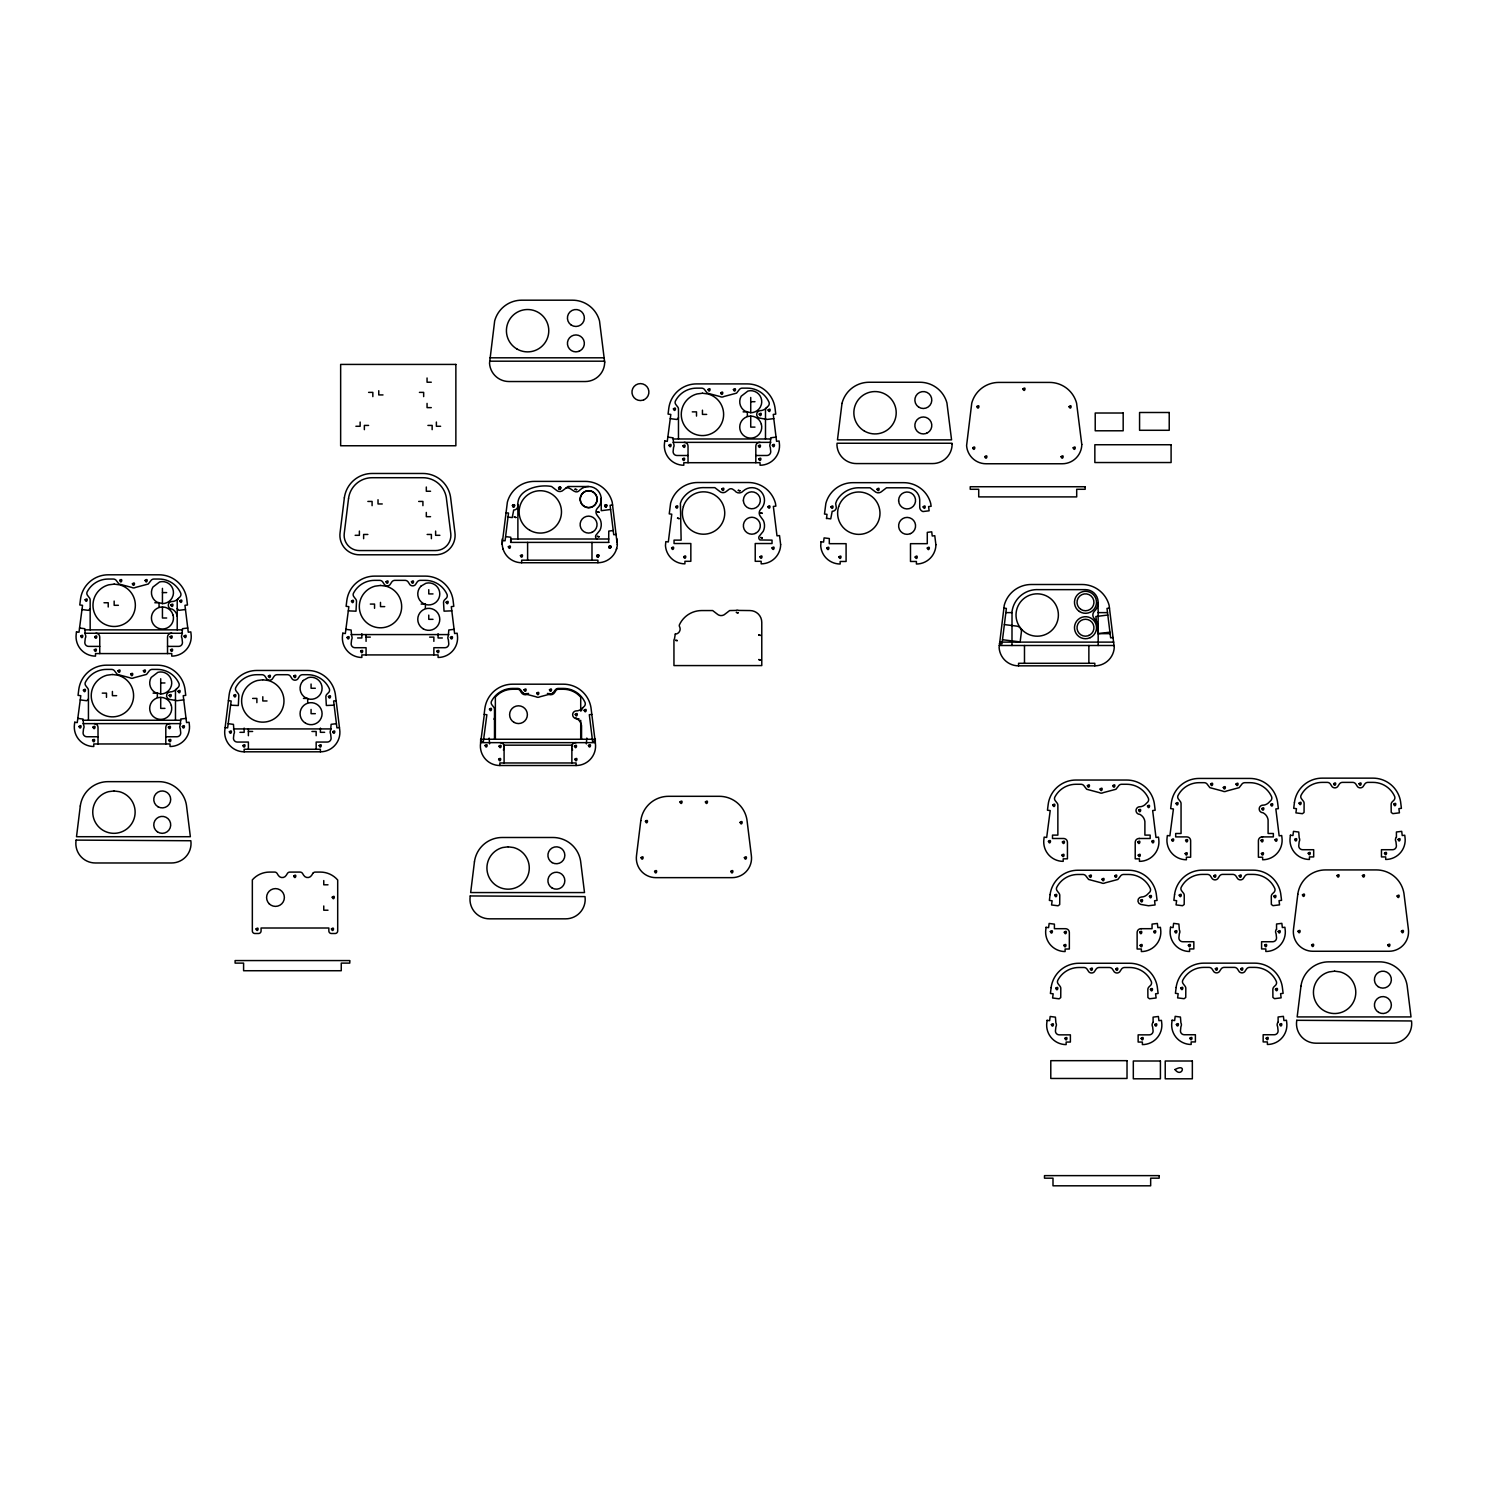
<?xml version="1.0" encoding="UTF-8"?>
<svg xmlns="http://www.w3.org/2000/svg" width="1486" height="1486" viewBox="0 0 1486 1486"><rect width="100%" height="100%" fill="white"/><g stroke="black" fill="none" stroke-linecap="round" stroke-linejoin="round"><path stroke-width="1.5" d="M617.229 544.415L612.213 502.119A27.955 27.955 0 0 0 585.205 481.39L534.366 481.39A27.955 27.955 0 0 0 507.376 502.119L502.101 544.415M1011.985 645.5L1012.022 611.545A25.411 25.411 0 0 1 1038.733 589.645L1085.486 589.645A12.668 12.668 0 0 1 1098.117 601.496L1098.191 645.5M480.814 741.273L480.572 743.279A19.485 19.485 0 0 0 499.853 765.513L576.104 765.513A19.485 19.485 0 0 0 595.384 743.279L591.242 709.676A27.955 27.955 0 0 0 563.398 684.192L512.559 684.192A27.955 27.955 0 0 0 484.845 708.525L484.12 714.357L486.869 714.729L483.34 741.607L480.814 741.273L484.343 714.394M826.495 518.558L827.015 514.342L824.489 514.045L825.863 503.401A27.955 27.955 0 0 1 852.871 482.671L903.711 482.671A27.955 27.955 0 0 1 930.7 503.401L931.128 506.28L928.601 506.596L929.121 510.794L922.973 511.555A4.662 4.662 0 0 1 919.723 507.116L919.723 499.667A12.668 12.668 0 0 0 907.092 487.798L886.492 487.798L881.885 491.346A5.09 5.09 0 0 1 874.697 491.346L870.072 487.798L860.338 487.798A25.411 25.411 0 0 0 836.767 500.522L835.652 503.438L836.339 507.729A4.198 4.198 0 0 1 832.197 511.314L830.73 518.874L826.532 518.354M90.163 608.684L88.491 610.356L81.971 609.539M88.436 699.052L86.764 700.742L80.244 699.906M494.504 718.072L494.021 719.261M678.47 417.789L676.78 419.479L670.26 418.643M616.411 549.374L616.69 548.408M494.504 739.248L494.504 709.472A3.808 3.808 0 0 0 493.389 706.779L491.829 704.698A3.362 3.362 0 0 1 491.439 701.373A23.72 23.72 0 0 1 512.559 688.427L517.648 688.427A3.808 3.808 0 0 1 520.954 690.321L523.369 693.423L536.075 696.804A3.808 3.808 0 0 0 539.882 696.804L552.588 693.423L555.002 690.321A3.808 3.808 0 0 1 558.309 688.427L563.398 688.427A23.72 23.72 0 0 1 585.038 702.432A3.734 3.734 0 0 1 584.462 706.129L582.661 707.875A9.343 9.343 0 0 1 577.627 710.791L576.475 710.865A3.808 3.808 0 0 0 572.649 714.692A3.808 3.808 0 0 0 576.475 718.5A9.548 9.548 0 0 1 581.546 725.67L581.546 739.248M586.357 743.892L586.803 738.059M177.206 616.281A9.548 9.548 0 0 0 172.135 609.111A3.808 3.808 0 0 1 168.308 605.304A3.808 3.808 0 0 1 172.135 601.496L173.286 601.421A9.343 9.343 0 0 0 178.32 598.486L180.122 596.74A3.734 3.734 0 0 0 180.698 593.063A23.72 23.72 0 0 0 159.058 579.038L153.968 579.038A3.808 3.808 0 0 0 150.662 580.952L148.247 584.035L135.542 587.416A3.808 3.808 0 0 1 131.734 587.416L119.029 584.035L116.614 580.952A3.808 3.808 0 0 0 113.307 579.038L108.218 579.038A23.72 23.72 0 0 0 87.098 591.985A3.362 3.362 0 0 0 87.488 595.31L89.049 597.391A3.808 3.808 0 0 1 90.163 600.084L90.163 629.86M183.744 699.887L177.168 700.686L169.404 699.367A3.808 3.808 0 0 1 170.388 691.863L171.559 691.789A9.343 9.343 0 0 0 176.593 688.854L178.394 687.126A3.734 3.734 0 0 0 178.97 683.43A23.72 23.72 0 0 0 157.33 669.406L152.241 669.406A3.808 3.808 0 0 0 148.934 671.319L146.52 674.403L133.814 677.802A3.808 3.808 0 0 1 130.006 677.802L117.301 674.403L114.868 671.319A3.808 3.808 0 0 0 111.58 669.406L106.49 669.406A23.72 23.72 0 0 0 85.352 682.353A3.362 3.362 0 0 0 85.761 685.696L87.321 687.758A3.808 3.808 0 0 1 88.436 690.47L88.436 720.246M773.779 418.625L767.185 419.423L759.439 418.086A3.808 3.808 0 0 1 760.423 410.6L761.575 410.526A9.343 9.343 0 0 0 766.609 407.591L768.411 405.864A3.734 3.734 0 0 0 768.986 402.167A23.72 23.72 0 0 0 747.347 388.143L742.257 388.143A3.808 3.808 0 0 0 738.951 390.056L736.536 393.14L723.831 396.539A3.808 3.808 0 0 1 720.023 396.539L707.317 393.14L704.903 390.056A3.808 3.808 0 0 0 701.596 388.143L696.507 388.143A23.72 23.72 0 0 0 675.387 401.09A3.362 3.362 0 0 0 675.777 404.433L677.337 406.495A3.808 3.808 0 0 1 678.47 409.189L678.47 438.983M565.999 488.058C571.051 486.071 575.008 495.952 579.93 489.953A12.668 12.668 0 0 1 597.818 490.51A12.668 12.668 0 0 1 597.261 508.416A5.275 5.275 0 0 0 597 515.048L600.177 519.431A12.687 12.687 0 0 1 599.954 530.223L596.48 534.514A2.731 2.731 0 0 0 596.722 538.842L597.038 539.009M339.44 727.546L336.932 727.88L333.607 700.983L336.133 700.668M592.617 741.607L595.143 741.273L592.617 741.607L589.31 714.692L591.818 714.376M776.045 437.125L770.751 437.776L770.305 443.627A3.808 3.808 0 0 0 770.305 447.435L770.751 451.688A3.808 3.808 0 0 1 766.943 455.496L755.817 455.496M612.622 504.999L610.096 505.314L613.737 534.737L616.263 534.421M610.616 509.512L601.236 510.682L601.236 498.386M613.216 530.539L608.777 531.078L608.666 542.39M187.756 628.021L182.462 628.671L182.016 634.522A3.808 3.808 0 0 0 182.016 638.33L182.462 642.584A3.808 3.808 0 0 1 178.654 646.391L167.528 646.391M454.103 629.34L448.791 629.99L448.345 635.841A3.808 3.808 0 0 0 448.345 639.649L448.791 643.902A3.808 3.808 0 0 1 444.983 647.71L433.856 647.71L433.856 654.917M186.029 718.388L180.735 719.038L180.289 724.889A3.808 3.808 0 0 0 180.289 728.697L180.735 732.951A3.808 3.808 0 0 1 176.927 736.759L165.8 736.759M1109.503 608.108L1106.996 608.424L1110.636 637.847L1113.163 637.531M1107.813 615.037L1095.869 616.523L1097.987 633.668L1109.931 632.182M336.412 723.682L331.118 724.332L330.654 730.183A3.808 3.808 0 0 0 330.654 733.991L331.118 738.245A3.808 3.808 0 0 1 327.291 742.053L316.165 742.053L316.165 749.26M185.471 609.52L178.896 610.319L177.206 608.628M451.818 610.839L444.035 611.155L443.534 602.499A3.808 3.808 0 0 1 444.667 599.805L446.45 598.078A3.734 3.734 0 0 0 447.026 594.381A23.72 23.72 0 0 0 425.386 580.357L420.297 580.357A3.808 3.808 0 0 0 416.99 582.271L415.374 584.76A3.808 3.808 0 0 1 409.987 584.76L408.353 582.271A3.808 3.808 0 0 0 405.046 580.357L394.886 580.357A3.808 3.808 0 0 0 391.58 582.271L389.964 584.76A3.808 3.808 0 0 1 384.558 584.76L382.942 582.271A3.808 3.808 0 0 0 379.636 580.357L374.546 580.357A23.72 23.72 0 0 0 353.427 593.304A3.362 3.362 0 0 0 353.817 596.648L355.377 598.709A3.808 3.808 0 0 1 356.51 601.403L356.008 611.192L348.3 610.857M334.127 705.181L326.344 705.497L325.861 696.841A3.808 3.808 0 0 1 326.976 694.148L328.759 692.42A3.734 3.734 0 0 0 329.335 688.724A23.72 23.72 0 0 0 307.695 674.7L302.605 674.7A3.808 3.808 0 0 0 299.318 676.613L297.683 679.102A3.808 3.808 0 0 1 292.296 679.102L290.662 676.613A3.808 3.808 0 0 0 287.355 674.7L277.195 674.7A3.808 3.808 0 0 0 273.888 676.613L272.272 679.102A3.808 3.808 0 0 1 266.886 679.102L265.251 676.613A3.808 3.808 0 0 0 261.945 674.7L256.874 674.7A23.72 23.72 0 0 0 235.735 687.646A3.362 3.362 0 0 0 236.125 690.99L237.704 693.052A3.808 3.808 0 0 1 238.819 695.745L238.317 705.534L230.627 705.2M490.046 357.81L604.133 357.81M489.618 361.191L604.561 361.191M431.293 382.218L427.058 382.218L427.058 377.983M368.602 392.378L372.837 392.378L372.837 396.613M419.423 392.378L423.659 392.378L423.659 396.613M382.998 394.923L378.763 394.923L378.763 390.688M750.727 401.703L754.962 401.703M431.293 407.628L427.058 407.628L427.058 403.393M692.272 411.863L696.507 411.863L696.507 416.099M743.111 411.863L747.347 411.863L747.347 416.099M706.686 414.408L702.451 414.408L702.451 410.173M368.602 425.423L364.367 425.423L364.367 429.658M427.912 425.423L432.147 425.423L432.147 429.658M355.897 426.278L360.132 426.278L360.132 422.043M440.618 426.278L436.382 426.278L436.382 422.043M754.962 427.114L750.727 427.114L750.727 416.099M673.102 438.983L770.751 438.983M673.102 442.364L770.751 442.364M688.037 455.496L676.91 455.496A3.808 3.808 0 0 1 673.102 451.688L673.548 447.435A3.808 3.808 0 0 0 673.548 443.627L673.102 437.813L667.827 437.125M588.586 486.516L567.986 486.516L563.38 490.064A5.09 5.09 0 0 1 556.191 490.064L551.566 486.516C538.935 483.953 516.775 489.396 517.871 505.24L517.89 539.009M430.55 491.253L426.315 491.253L426.315 487.018M367.859 501.432L372.094 501.432L372.094 505.667M418.68 501.432L422.916 501.432L422.916 505.667M382.255 503.958L378.02 503.958L378.02 499.723M430.55 516.682L426.315 516.682L426.315 512.447M367.859 534.458L363.624 534.458L363.624 538.694M427.151 534.458L431.386 534.458L431.386 538.694M355.154 535.313L359.389 535.313L359.389 531.078M439.875 535.313L435.621 535.313L435.621 531.078M608.777 539.009L510.682 539.009L510.682 542.39L608.777 542.39M521.549 562.73L597.911 562.73A19.485 19.485 0 0 0 617.359 544.415M162.438 592.598L166.673 592.598M433.002 593.917L428.767 593.917L428.767 589.682M103.983 602.759L108.218 602.759L108.218 606.994M154.823 602.759L159.058 602.759L159.058 606.994M370.311 604.078L374.546 604.078L374.546 608.313M421.151 604.078L425.386 604.078L425.386 608.313M118.397 605.304L114.162 605.304L114.162 601.068M384.725 606.622L380.49 606.622L380.49 602.387M1005.855 612.622L1011.985 612.622M1098.191 612.622L1107.516 612.622M166.673 618.009L162.438 618.009L162.438 606.994M433.002 619.328L428.767 619.328L428.767 615.093M84.813 629.86L182.462 629.86M84.813 633.259L182.462 633.259M1098.191 633.649L1110.116 633.649M351.142 634.578L448.791 634.578M366.076 637.122L370.311 637.122M429.621 637.122L433.856 637.122L433.856 641.358M357.606 637.977L361.841 637.977L361.841 633.742M442.326 637.977L438.091 637.977L438.091 633.742M999.632 642.119L1113.72 642.119M999.224 645.5L1114.147 645.5M99.748 646.391L88.621 646.391A3.808 3.808 0 0 1 84.813 642.584L85.259 638.33A3.808 3.808 0 0 0 85.259 634.522L84.813 628.708L79.538 628.021M1018.56 665.839L1094.81 665.839A19.485 19.485 0 0 0 1114.259 647.524L1109.095 605.229A27.955 27.955 0 0 0 1082.087 584.5L1031.265 584.5A27.955 27.955 0 0 0 1004.257 605.229L999.112 647.524A19.485 19.485 0 0 0 1018.56 665.839L1018.56 663.295L1094.81 663.295L1094.81 665.839M160.711 682.966L164.946 682.966M315.329 688.259L311.076 688.259L311.076 684.024M102.255 693.126L106.49 693.126L106.49 697.361M153.095 693.126L157.33 693.126L157.33 697.361M116.651 695.671L112.416 695.671L112.416 691.436M252.639 698.42L256.874 698.42L256.874 702.655M303.46 698.42L307.695 698.42L307.695 702.655M267.034 700.965L262.799 700.965L262.799 696.73M164.946 708.376L160.711 708.376L160.711 697.361M315.329 713.67L311.076 713.67L311.076 709.435M83.067 720.246L180.735 720.246M83.067 723.626L180.735 723.626M233.451 728.92L331.118 728.92M248.385 731.465L252.639 731.465M311.93 731.465L316.165 731.465L316.165 735.7M239.915 732.319L244.15 732.319L244.15 728.084M324.635 732.319L320.4 732.319L320.4 728.084M98.02 736.759L86.894 736.759A3.808 3.808 0 0 1 83.067 732.951L83.532 728.697A3.808 3.808 0 0 0 83.532 724.889L83.067 719.094L77.811 718.388M244.15 751.805L320.4 751.805A19.485 19.485 0 0 0 339.7 729.57L335.539 695.95A27.955 27.955 0 0 0 307.695 670.465L256.874 670.465A27.955 27.955 0 0 0 229.141 694.816L224.869 729.57A19.485 19.485 0 0 0 244.15 751.805L244.15 749.26L320.4 749.26L320.4 751.805M1262.227 836.897L1273.353 836.897L1273.353 833.497L1268.097 833.497L1268.097 819.919A9.548 9.548 0 0 0 1263.007 812.749A3.808 3.808 0 0 1 1259.199 808.941A3.808 3.808 0 0 1 1263.007 805.133L1264.177 805.059A9.343 9.343 0 0 0 1269.211 802.124L1271.013 800.378A3.734 3.734 0 0 0 1271.589 796.7A23.72 23.72 0 0 0 1249.93 782.676L1244.859 782.676A3.808 3.808 0 0 0 1241.553 784.589L1239.138 787.673L1226.433 791.054A3.808 3.808 0 0 1 1222.607 791.054L1209.901 787.673L1207.486 784.589A3.808 3.808 0 0 0 1204.18 782.676L1199.109 782.676A23.72 23.72 0 0 0 1177.971 795.623A3.362 3.362 0 0 0 1178.361 798.948L1179.94 801.028A3.808 3.808 0 0 1 1181.054 803.722L1181.054 833.497L1175.686 833.497L1175.686 836.897L1186.812 836.897A3.808 3.808 0 0 1 1190.639 840.705L1190.639 857.218L1186.404 857.218L1186.404 859.762A19.485 19.485 0 0 1 1167.104 837.528L1167.346 835.522L1169.872 835.856L1173.42 808.978L1170.671 808.607L1171.377 802.774A27.955 27.955 0 0 1 1199.109 778.441L1249.93 778.441A27.955 27.955 0 0 1 1277.774 803.926L1278.369 808.644L1275.842 808.941L1279.167 835.856L1281.675 835.522L1281.935 837.528A19.485 19.485 0 0 1 1262.636 859.762L1262.636 857.218L1258.401 857.218L1258.401 840.705A3.808 3.808 0 0 1 1262.227 836.897L1262.636 836.897M1139.019 838.494L1150.164 838.494L1150.164 835.113L1144.889 835.113L1144.889 821.517A9.548 9.548 0 0 0 1139.818 814.347A3.808 3.808 0 0 1 1136.01 810.539A3.808 3.808 0 0 1 1139.818 806.731L1140.969 806.657A9.343 9.343 0 0 0 1146.022 803.722L1147.805 801.994A3.734 3.734 0 0 0 1148.381 798.298A23.72 23.72 0 0 0 1126.741 784.274L1121.651 784.274A3.808 3.808 0 0 0 1118.364 786.187L1115.93 789.27L1103.225 792.651A3.808 3.808 0 0 1 1099.417 792.651L1086.712 789.27L1084.297 786.187A3.808 3.808 0 0 0 1080.991 784.274L1075.901 784.274A23.72 23.72 0 0 0 1054.781 797.22A3.362 3.362 0 0 0 1055.171 800.545L1056.75 802.626A3.808 3.808 0 0 1 1057.865 805.319L1057.865 835.113L1052.497 835.113L1052.497 838.494L1063.623 838.494A3.808 3.808 0 0 1 1067.431 842.302L1067.431 858.834L1063.196 858.834L1063.196 861.36A19.485 19.485 0 0 1 1043.915 839.126L1044.156 837.12L1046.683 837.454L1050.212 810.576L1047.463 810.223L1048.187 804.39A27.955 27.955 0 0 1 1075.901 780.039L1126.741 780.039A27.955 27.955 0 0 1 1154.585 805.523L1155.161 810.241L1152.653 810.557L1155.978 837.454L1158.486 837.12L1158.746 839.126A19.485 19.485 0 0 1 1139.446 861.36L1139.446 858.834L1135.211 858.834L1135.211 842.302A3.808 3.808 0 0 1 1139.019 838.494L1139.446 838.494M327.997 884.802L323.762 884.802L323.762 880.548M327.997 910.212L323.762 910.212L323.762 905.977M1140.932 928.694L1152.059 928.694L1152.059 924.106L1157.353 923.456L1157.873 927.654L1160.399 927.32L1160.64 929.326A19.485 19.485 0 0 1 1141.359 951.56L1141.359 949.015L1137.124 949.015L1137.124 932.502A3.808 3.808 0 0 1 1140.932 928.694L1141.359 928.75M349.767 960.569L235.104 960.569L235.104 963.114L243.593 963.114L243.593 970.73L341.26 970.73L341.26 963.114L349.767 963.114L349.842 961.201M1159.154 1175.63L1044.491 1175.63L1044.491 1178.175L1052.998 1178.175L1052.998 1185.809L1150.666 1185.809L1150.666 1178.175L1159.154 1178.175L1159.247 1176.28M506.002 512.763L508.509 513.06L505.073 540.811L502.565 540.495M508.026 517.072L512.224 517.592L513.71 510.032A4.198 4.198 0 0 0 517.834 506.447L517.63 504.348M505.611 536.613L510.794 537.245L510.794 542.39M1003.849 608.108L1006.375 608.424L1001.973 643.921L999.446 643.624M1004.369 624.584L1016.981 626.145A5.09 5.09 0 0 1 1021.402 631.829L1020.158 641.915L1002.493 639.723M750.727 412.718L745.229 411.232A11.015 11.015 0 0 1 741.198 396.205L747.885 391.059A11.015 11.015 0 0 1 761.371 404.545L760.275 407.201A11.015 11.015 0 0 1 750.727 412.718L750.727 397.468M760.052 442.419L759.625 442.364A3.808 3.808 0 0 0 755.817 446.171L755.817 462.703M162.438 603.613L156.94 602.127A11.015 11.015 0 0 1 152.909 587.081L159.596 581.955A11.015 11.015 0 0 1 173.082 595.44L171.986 598.096A11.015 11.015 0 0 1 162.438 603.613L162.438 588.363M345.885 629.34L351.142 630.027L351.588 635.841A3.808 3.808 0 0 1 351.588 639.649L351.142 643.902A3.808 3.808 0 0 0 354.95 647.71L366.076 647.71L366.076 654.917M576.475 718.5L575.491 718.37L579.131 719.001M228.417 700.649L231.166 701.002L227.637 727.88L225.11 727.546M160.711 693.981L155.213 692.513A11.015 11.015 0 0 1 151.182 677.467L157.869 672.322A11.015 11.015 0 0 1 171.354 685.826L170.24 688.482A11.015 11.015 0 0 1 160.711 693.981L160.711 678.73M228.194 723.682L233.451 724.369L233.915 730.183A3.808 3.808 0 0 1 233.915 733.991L233.451 738.245A3.808 3.808 0 0 0 237.258 742.053L248.385 742.053L248.385 749.26M170.036 723.682L169.608 723.626A3.808 3.808 0 0 0 165.8 727.453L165.8 743.966M489.6 743.892L489.154 738.096M502.881 548.408L503.178 549.374M502.194 543.393L502.212 544.415A19.485 19.485 0 0 0 521.66 562.73L521.66 560.185L597.911 560.185L597.911 562.73M1088.867 645.5L1088.867 663.295M1024.486 645.5L1024.486 663.295M765.494 438.983L765.494 410.285A3.808 3.808 0 0 1 766.609 407.591M688.037 462.703L688.037 446.171A3.808 3.808 0 0 0 684.229 442.364M617.136 539.009L617.136 542.39M591.985 542.39L591.985 560.185M580.71 711.088L580.71 697.194A22.866 22.866 0 0 0 563.398 689.263L558.643 689.281A2.972 2.972 0 0 0 555.931 690.47L554.724 692.439A4.662 4.662 0 0 1 547.387 693.405M580.71 720.357L580.71 738.876M576.104 742.647L575.676 742.647A3.808 3.808 0 0 0 571.869 746.455M576.104 765.513L576.104 762.968L499.853 762.968L499.853 765.513M571.869 762.968L571.869 745.173L504.088 745.173L504.088 762.968M527.604 542.39L527.604 560.185M502.194 539.009L502.194 542.39M495.358 739.044L495.358 697.064A22.866 22.866 0 0 1 512.559 689.263L517.648 689.263A2.972 2.972 0 0 1 520.211 690.749L521.233 692.439A4.662 4.662 0 0 0 528.57 693.405M366.076 634.578L366.076 641.358M248.385 728.92L248.385 735.7M177.206 629.86L177.206 601.18A3.808 3.808 0 0 1 178.32 598.486M175.478 720.246L175.478 691.566A3.808 3.808 0 0 1 176.593 688.854M171.763 633.259L171.336 633.259A3.808 3.808 0 0 0 167.528 637.067L167.528 653.58M99.748 653.58L99.748 637.067A3.808 3.808 0 0 0 95.94 633.259M98.02 743.966L98.02 727.453A3.808 3.808 0 0 0 94.212 723.626M1098.191 627.705A12.705 12.705 0 0 0 1096.612 621.594L1093.9 618.176A5.275 5.275 0 0 1 1094.142 611.526A12.668 12.668 0 0 0 1098.117 603.093M572.612 749.947A2.545 2.545 0 0 1 571.869 748.145M504.088 748.145A2.545 2.545 0 0 1 503.345 749.947M553.386 692.81A3.808 3.808 0 0 1 548.78 693.423M527.177 693.423A3.808 3.808 0 0 1 522.57 692.81M581.546 710.568A3.808 3.808 0 0 1 582.661 707.875M500.28 742.647A3.808 3.808 0 0 1 504.088 746.455M604.635 505.649C606.288 510.162 608.48 502.305 604.728 505.333C606.102 510.515 608.424 501.896 604.635 505.649M767.89 506.782C770.027 511.407 771.215 502.918 767.89 506.782M1069.028 406.681C1071.165 411.306 1072.353 402.817 1069.028 406.681M604.672 362.194L604.653 363.216A19.485 19.485 0 0 1 585.205 381.531L508.974 381.531A19.485 19.485 0 0 1 489.526 363.216L494.671 320.92A27.955 27.955 0 0 1 521.679 300.191L572.5 300.191A27.955 27.955 0 0 1 599.508 320.92L604.672 362.194M780.633 544.508L780.614 545.529A19.485 19.485 0 0 1 779.946 549.523L779.648 550.507A19.485 19.485 0 0 1 761.166 563.844L761.166 561.299L755.222 561.299L755.222 543.523L772.033 543.523L772.033 540.124L759.959 539.957A2.731 2.731 0 0 1 759.717 535.629L763.21 531.356A12.687 12.687 0 0 0 763.414 520.546L760.256 516.181A5.275 5.275 0 0 1 760.516 509.531A12.668 12.668 0 0 0 761.073 491.643A12.668 12.668 0 0 0 743.167 491.086A5.294 5.294 0 0 1 734.771 490.659L732.635 489.191A3.381 3.381 0 0 0 729.236 489.191L726.635 491.197A5.09 5.09 0 0 1 719.447 491.197L714.822 487.649L705.088 487.649A25.411 25.411 0 0 0 681.517 500.355L680.402 503.29L681.127 540.124L674.05 540.124L674.05 543.523L690.841 543.523L690.841 561.299L684.916 561.299L684.916 563.844A19.485 19.485 0 0 1 666.415 550.507L666.137 549.523A19.485 19.485 0 0 1 665.468 545.529L665.802 541.628L668.328 541.944L671.765 514.193L669.239 513.877L670.613 503.234A27.955 27.955 0 0 1 697.621 482.523L748.461 482.523A27.955 27.955 0 0 1 775.451 503.234L775.878 506.113L773.352 506.429L776.992 535.852L779.518 535.554L780.633 544.508M935.883 544.675L935.864 545.696A19.485 19.485 0 0 1 935.196 549.69L934.898 550.656A19.485 19.485 0 0 1 916.416 564.011L916.416 561.467L910.491 561.467L910.491 543.672L927.283 543.672L927.283 532.36L931.722 531.821L932.242 536.019L934.768 535.703L935.883 544.675M952.117 444.24L952.099 445.261A19.485 19.485 0 0 1 932.651 463.576L856.4 463.576A19.485 19.485 0 0 1 836.952 445.261L837.064 443.237L951.987 443.237L952.117 444.24M1081.771 444.425L1081.752 445.447A19.485 19.485 0 0 1 1081.084 449.441L1080.786 450.407A19.485 19.485 0 0 1 1062.304 463.762L986.054 463.762A19.485 19.485 0 0 1 967.553 450.407L967.256 449.441A19.485 19.485 0 0 1 966.606 445.447L971.751 403.152A27.955 27.955 0 0 1 998.759 382.422L1049.58 382.422A27.955 27.955 0 0 1 1076.588 403.152L1081.771 444.425M596.648 555.764C598.152 560.203 600.697 552.736 596.815 555.318C597.651 560.724 600.753 552.049 596.648 555.764M675.628 640.355L677.3 640.577L675.628 640.355M915.153 557.046C917.289 561.689 918.497 553.182 915.153 557.046M923.14 506.912C925.184 511.574 926.54 503.104 923.14 506.912M512.429 505.574C513.747 510.144 516.571 502.639 512.577 505.184C513.339 510.534 516.608 502.082 512.429 505.574M558.55 487.91C559.442 492.312 563.008 485.606 558.885 487.278C558.625 492.795 563.213 484.696 558.55 487.91M830.934 506.856C832.792 511.611 834.5 503.215 830.934 506.856M877.037 489.191C878.895 493.946 880.604 485.55 877.037 489.191M76.473 631.884L76.232 633.89A19.485 19.485 0 0 0 95.513 656.125L95.513 653.58L171.763 653.58L171.763 656.125A19.485 19.485 0 0 0 191.044 633.89L190.802 631.884L188.276 632.219L184.951 605.304L187.477 605.006L186.902 600.288A27.955 27.955 0 0 0 159.058 574.803L108.218 574.803A27.955 27.955 0 0 0 80.504 599.137L79.78 604.969L82.529 605.341L78.999 632.219L76.473 631.884M74.746 722.252L74.486 724.276A19.485 19.485 0 0 0 93.785 746.511L93.785 743.966L170.036 743.966L170.036 746.511A19.485 19.485 0 0 0 189.316 724.276L189.075 722.252L186.549 722.586L183.224 695.689L185.75 695.374L185.174 690.656A27.955 27.955 0 0 0 157.33 665.171L106.49 665.171A27.955 27.955 0 0 0 78.777 689.523L78.052 695.355L80.801 695.708L77.253 722.586L74.746 722.252M76.102 840.11L76.027 840.742A19.485 19.485 0 0 0 95.308 862.976L171.559 862.976A19.485 19.485 0 0 0 190.84 840.742L76.102 840.11M80.3 805.988L76.51 836.711L190.357 836.711L186.697 807.139A27.955 27.955 0 0 0 158.853 781.655L108.014 781.655A27.955 27.955 0 0 0 80.3 805.988M344.362 497.81L340.09 532.564A19.485 19.485 0 0 0 359.389 554.798L435.621 554.798A19.485 19.485 0 0 0 454.92 532.564L450.778 498.962A27.955 27.955 0 0 0 422.916 473.477L372.094 473.477A27.955 27.955 0 0 0 344.362 497.81M348.541 498.553L344.269 533.233A15.25 15.25 0 0 0 359.389 550.563L435.621 550.563A15.25 15.25 0 0 0 450.741 533.233L446.58 499.723A23.72 23.72 0 0 0 422.916 477.712L372.094 477.712A23.72 23.72 0 0 0 348.541 498.553M342.802 633.203L342.56 635.228A19.485 19.485 0 0 0 361.841 657.462L361.841 654.917L438.091 654.917L438.091 657.462A19.485 19.485 0 0 0 457.391 635.228L457.131 633.203L454.605 633.538L451.298 606.641L453.806 606.325L453.23 601.607A27.955 27.955 0 0 0 425.386 576.122L374.546 576.122A27.955 27.955 0 0 0 346.832 600.474L346.108 606.307L348.857 606.659L345.328 633.538L342.802 633.203M470.245 895.947L470.17 896.597A19.485 19.485 0 0 0 489.451 918.831L565.702 918.831A19.485 19.485 0 0 0 585.001 896.597L470.245 895.947M474.443 861.843L470.672 892.566L584.5 892.566L580.84 862.976A27.955 27.955 0 0 0 552.996 837.491L502.157 837.491A27.955 27.955 0 0 0 474.443 861.843M664.762 440.989L664.521 443.014A19.485 19.485 0 0 0 683.801 465.248L683.801 462.703L760.052 462.703L760.052 465.248A19.485 19.485 0 0 0 779.333 443.014L779.091 440.989L776.565 441.323L773.259 414.427L775.766 414.111L775.19 409.393A27.955 27.955 0 0 0 747.347 383.908L696.507 383.908A27.955 27.955 0 0 0 668.793 408.26L668.068 414.092L670.818 414.445L667.288 441.323L664.762 440.989M640.8 820.662L636.528 855.416A19.485 19.485 0 0 0 655.809 877.65L732.059 877.65A19.485 19.485 0 0 0 751.34 855.416L747.198 821.814A27.955 27.955 0 0 0 719.354 796.31L668.514 796.31A27.955 27.955 0 0 0 640.8 820.662M1046.07 927.32L1045.828 929.326A19.485 19.485 0 0 0 1065.109 951.56L1065.109 949.015L1069.344 949.015L1069.344 932.502A3.808 3.808 0 0 0 1065.536 928.694L1054.41 928.694L1054.41 924.143L1049.135 923.456L1048.596 927.654L1046.07 927.32M1050.1 894.572L1049.376 900.405L1052.125 900.776L1051.568 904.974L1058.088 905.791L1059.704 904.547L1059.778 895.519A3.808 3.808 0 0 0 1058.645 892.826L1057.085 890.746A3.362 3.362 0 0 1 1056.695 887.421A23.72 23.72 0 0 1 1077.814 874.474L1082.904 874.474A3.808 3.808 0 0 1 1086.21 876.387L1088.625 879.471L1101.33 882.851A3.808 3.808 0 0 0 1105.138 882.851L1117.843 879.471L1120.258 876.387A3.808 3.808 0 0 1 1123.565 874.474L1128.654 874.474A23.72 23.72 0 0 1 1150.294 888.498A3.734 3.734 0 0 1 1149.718 892.176L1147.916 893.922A9.343 9.343 0 0 1 1142.883 896.857L1141.731 896.931A3.808 3.808 0 0 0 1140.746 904.417L1148.492 905.754L1155.068 904.955L1154.566 900.739L1157.074 900.442L1156.498 895.724A27.955 27.955 0 0 0 1128.654 870.239L1077.814 870.239A27.955 27.955 0 0 0 1050.1 894.572M1047.091 1020.343L1046.85 1022.368A19.485 19.485 0 0 0 1066.149 1044.602L1066.149 1042.057L1070.384 1042.057L1070.384 1034.85L1059.239 1034.85A3.808 3.808 0 0 1 1055.432 1031.043L1055.896 1026.789A3.808 3.808 0 0 0 1055.896 1022.981L1055.432 1017.167L1050.175 1016.48L1049.618 1020.678L1047.091 1020.343M1051.122 987.614L1050.416 993.447L1053.165 993.8L1052.608 997.998L1059.109 998.833L1060.744 997.589L1060.8 988.543A3.808 3.808 0 0 0 1059.685 985.85L1058.106 983.788A3.362 3.362 0 0 1 1057.716 980.444A23.72 23.72 0 0 1 1078.855 967.497L1083.926 967.497A3.808 3.808 0 0 1 1087.232 969.411L1088.867 971.9A3.808 3.808 0 0 0 1094.253 971.9L1095.888 969.411A3.808 3.808 0 0 1 1099.176 967.497L1109.355 967.497A3.808 3.808 0 0 1 1112.642 969.411L1114.277 971.9A3.808 3.808 0 0 0 1119.664 971.9L1121.298 969.411A3.808 3.808 0 0 1 1124.586 967.497L1129.676 967.497A23.72 23.72 0 0 1 1151.316 981.522A3.734 3.734 0 0 1 1150.74 985.218L1148.957 986.945A3.808 3.808 0 0 0 1147.842 989.639L1147.898 997.533L1149.514 998.778L1156.108 997.979L1155.588 993.781L1158.114 993.465L1157.52 988.747A27.955 27.955 0 0 0 1129.676 963.262L1078.855 963.262A27.955 27.955 0 0 0 1051.122 987.614M1170.541 927.245L1170.299 929.252A19.485 19.485 0 0 0 1189.599 951.486L1189.599 948.941L1193.834 948.941L1193.834 941.734L1182.689 941.734A3.808 3.808 0 0 1 1178.881 937.926L1179.345 933.672A3.808 3.808 0 0 0 1179.345 929.865L1178.881 924.069L1173.624 923.363L1173.067 927.561L1170.541 927.245M1174.572 894.498L1173.866 900.33L1176.615 900.683L1176.058 904.9L1182.559 905.717L1184.193 904.472L1184.249 895.445A3.808 3.808 0 0 0 1183.135 892.752L1181.556 890.671A3.362 3.362 0 0 1 1181.166 887.346A23.72 23.72 0 0 1 1202.304 874.4L1207.375 874.4A3.808 3.808 0 0 1 1210.681 876.294L1212.316 878.783A3.808 3.808 0 0 0 1217.703 878.783L1219.337 876.294A3.808 3.808 0 0 1 1222.625 874.4L1232.804 874.4A3.808 3.808 0 0 1 1236.092 876.294L1237.727 878.783A3.808 3.808 0 0 0 1243.113 878.783L1244.748 876.294A3.808 3.808 0 0 1 1248.054 874.4L1253.125 874.4A23.72 23.72 0 0 1 1274.765 888.405A3.734 3.734 0 0 1 1274.189 892.102L1272.406 893.829A3.808 3.808 0 0 0 1271.292 896.541L1271.347 904.417L1272.963 905.661L1279.557 904.863L1279.037 900.665L1281.564 900.349L1280.969 895.649A27.955 27.955 0 0 0 1253.125 870.146L1202.304 870.146A27.955 27.955 0 0 0 1174.572 894.498M1172.101 1020.232L1171.86 1022.238A19.485 19.485 0 0 0 1191.159 1044.472L1191.159 1041.927L1195.394 1041.927L1195.394 1034.739L1184.249 1034.739A3.808 3.808 0 0 1 1180.441 1030.912L1180.906 1026.659A3.808 3.808 0 0 0 1180.906 1022.851L1180.441 1017.056L1175.185 1016.35L1174.627 1020.566L1172.101 1020.232M1176.132 987.484L1175.426 993.317L1178.175 993.688L1177.618 997.886L1184.119 998.703L1185.754 997.459L1185.809 988.431A3.808 3.808 0 0 0 1184.695 985.738L1183.116 983.658A3.362 3.362 0 0 1 1182.726 980.333A23.72 23.72 0 0 1 1203.864 967.386L1208.935 967.386A3.808 3.808 0 0 1 1212.242 969.281L1213.876 971.77A3.808 3.808 0 0 0 1219.263 971.77L1220.898 969.281A3.808 3.808 0 0 1 1224.185 967.386L1234.364 967.386A3.808 3.808 0 0 1 1237.652 969.281L1239.287 971.77A3.808 3.808 0 0 0 1244.674 971.77L1246.308 969.281A3.808 3.808 0 0 1 1249.596 967.386L1254.686 967.386A23.72 23.72 0 0 1 1276.325 981.392A3.734 3.734 0 0 1 1275.75 985.088L1273.966 986.834A3.808 3.808 0 0 0 1272.852 989.527L1272.908 997.403L1274.524 998.666L1281.118 997.849L1280.598 993.651L1283.124 993.335L1282.529 988.636A27.955 27.955 0 0 0 1254.686 963.151L1203.864 963.151A27.955 27.955 0 0 0 1176.132 987.484M1290.405 835.225L1290.164 837.231A19.485 19.485 0 0 0 1309.445 859.465L1309.445 856.92L1313.68 856.92L1313.68 849.713L1302.553 849.713A3.808 3.808 0 0 1 1298.745 845.905L1299.191 841.652A3.808 3.808 0 0 0 1299.191 837.844L1298.745 832.049L1293.489 831.343L1292.931 835.541L1290.405 835.225M1294.436 802.477L1293.712 808.31L1296.461 808.681L1295.922 812.879L1302.423 813.696L1304.058 812.452L1304.114 803.424A3.808 3.808 0 0 0 1302.999 800.731L1301.42 798.651A3.362 3.362 0 0 1 1301.03 795.326A23.72 23.72 0 0 1 1322.15 782.379L1327.239 782.379A3.808 3.808 0 0 1 1330.546 784.274L1332.162 786.763A3.808 3.808 0 0 0 1337.567 786.763L1339.183 784.274A3.808 3.808 0 0 1 1342.49 782.379L1352.65 782.379A3.808 3.808 0 0 1 1355.956 784.274L1357.591 786.763A3.808 3.808 0 0 0 1362.978 786.763L1364.612 784.274A3.808 3.808 0 0 1 1367.9 782.379L1372.99 782.379A23.72 23.72 0 0 1 1394.63 796.385A3.734 3.734 0 0 1 1394.054 800.081L1392.271 801.827A3.808 3.808 0 0 0 1391.137 804.52L1391.212 812.396L1392.828 813.641L1399.422 812.842L1398.902 808.644L1401.409 808.328L1400.834 803.629A27.955 27.955 0 0 0 1372.99 778.144L1322.15 778.144A27.955 27.955 0 0 0 1294.436 802.477M1297.798 894.275L1293.526 929.029A19.485 19.485 0 0 0 1312.825 951.263L1389.057 951.263A19.485 19.485 0 0 0 1408.357 929.029L1404.196 895.408A27.955 27.955 0 0 0 1376.352 869.923L1325.531 869.923A27.955 27.955 0 0 0 1297.798 894.275M1296.758 1020.306L1296.684 1020.956A19.485 19.485 0 0 0 1315.964 1043.191L1392.215 1043.191A19.485 19.485 0 0 0 1411.514 1020.956L1296.758 1020.306M1300.956 986.202L1297.167 1016.926L1411.013 1016.926L1407.353 987.336A27.955 27.955 0 0 0 1379.51 961.851L1328.67 961.851A27.955 27.955 0 0 0 1300.956 986.202M675.276 634.058L674.477 638.887A2.545 2.545 0 0 0 673.938 640.763L673.957 665.579L761.779 665.579L761.779 622.374A11.814 11.814 0 0 0 749.966 610.56L738.523 610.43A2.545 2.545 0 0 0 735.979 610.43L729.645 610.56L725.354 613.867A5.925 5.925 0 0 1 716.958 613.867L712.667 610.56L701.671 610.56A24.519 24.519 0 0 0 680.309 623.061L679.381 624.919A2.545 2.545 0 0 0 679.641 626.851A5.09 5.09 0 0 1 679.826 630.751L679.213 631.94A5.09 5.09 0 0 1 675.926 634.02L675.276 634.058M821.052 541.777L820.718 545.696A19.485 19.485 0 0 0 821.386 549.69L821.665 550.656A19.485 19.485 0 0 0 840.166 564.011L840.166 561.467L846.091 561.467L846.091 543.672L829.299 543.672L829.299 538.526L824.098 537.895L823.578 542.093L821.052 541.777M841.986 403.43L837.472 439.856L951.56 439.856L946.935 402.966A27.955 27.955 0 0 0 919.927 382.255L869.106 382.255A27.955 27.955 0 0 0 842.098 402.966L841.986 403.43M85.129 599.75C86.69 604.616 88.9 596.332 85.129 599.75M80.727 636.082C82.287 640.949 84.516 632.664 80.727 636.082M83.402 690.136C84.962 694.984 87.172 686.699 83.402 690.136M78.999 726.468C80.56 731.316 82.77 723.05 78.999 726.468M94.714 636.732C96.274 641.599 98.485 633.315 94.714 636.732M94.287 649.865C95.847 654.732 98.057 646.447 94.287 649.865M92.986 727.118C94.528 731.966 96.757 723.682 92.986 727.118M92.559 740.251C94.12 745.099 96.33 736.815 92.559 740.251M119.697 580.394C121.258 585.261 123.468 576.977 119.697 580.394M117.97 670.78C119.53 675.628 121.741 667.363 117.97 670.78M132.403 583.794C133.963 588.642 136.192 580.376 132.403 583.794M130.675 674.161C132.235 679.028 134.446 670.743 130.675 674.161M145.126 580.394C146.668 585.261 148.897 576.977 145.126 580.394M143.38 670.78C144.941 675.628 147.17 667.363 143.38 670.78M170.909 604.969C172.45 609.817 174.679 601.551 170.909 604.969M170.11 636.732C171.67 641.599 173.881 633.315 170.11 636.732M170.537 649.865C172.097 654.732 174.308 646.447 170.537 649.865M179.787 600.846C181.348 605.712 183.577 597.428 179.787 600.846M169.163 695.355C170.723 700.203 172.952 691.919 169.163 695.355M168.382 727.118C169.943 731.966 172.153 723.682 168.382 727.118M168.81 740.251C170.351 745.099 172.58 736.815 168.81 740.251M184.078 636.082C185.639 640.949 187.868 632.664 184.078 636.082M178.06 691.231C179.62 696.08 181.831 687.795 178.06 691.231M182.351 726.468C183.911 731.316 186.121 723.05 182.351 726.468M233.766 695.429C235.327 700.277 237.556 691.993 233.766 695.429M229.383 731.762C230.924 736.61 233.153 728.326 229.383 731.762M242.924 745.545C244.484 750.393 246.713 742.108 242.924 745.545M268.353 676.074C269.895 680.922 272.124 672.638 268.353 676.074M256.038 928.936C257.598 933.802 259.809 925.518 256.038 928.936M293.764 676.074C295.324 680.922 297.534 672.638 293.764 676.074M293.745 875.997C295.287 880.845 297.516 872.561 293.745 875.997M319.174 745.545C320.735 750.393 322.945 742.108 319.174 745.545M328.443 696.525C330.003 701.373 332.214 693.089 328.443 696.525M332.734 731.762C334.276 736.61 336.505 728.326 332.734 731.762M351.458 601.087C353.018 605.935 355.228 597.651 351.458 601.087M347.074 637.42C348.616 642.268 350.845 633.983 347.074 637.42M360.615 651.202C362.175 656.05 364.386 647.766 360.615 651.202M332.232 897.173C333.793 902.021 336.003 893.755 332.232 897.173M331.434 928.936C332.994 933.802 335.204 925.518 331.434 928.936M386.026 581.732C387.586 586.58 389.815 578.295 386.026 581.732M411.455 581.732C412.997 586.58 415.226 578.295 411.455 581.732M436.865 651.202C438.426 656.05 440.636 647.766 436.865 651.202M446.134 602.183C447.676 607.031 449.905 598.747 446.134 602.183M450.425 637.42C451.967 642.268 454.196 633.983 450.425 637.42M508.342 546.774C509.902 551.622 512.113 543.356 508.342 546.774M514.286 517.054L515.921 517.5L514.286 517.054M489.47 709.138C491.03 713.986 493.241 705.72 489.47 709.138M485.068 745.47C486.628 750.319 488.857 742.053 485.068 745.47M520.434 555.615C521.995 560.463 524.205 552.198 520.434 555.615M499.055 746.121C500.615 750.969 502.825 742.703 499.055 746.121M498.627 759.253C500.188 764.101 502.398 755.835 498.627 759.253M524.038 689.783C525.598 694.631 527.827 686.365 524.038 689.783M536.743 693.182C538.303 698.03 540.533 689.745 536.743 693.182M575.063 489.228L576.698 489.656L575.063 489.228M549.467 689.783C551.009 694.631 553.238 686.365 549.467 689.783M597.428 511.797L599.062 512.243L597.428 511.797M597.428 536.372L599.062 536.799L597.428 536.372M575.249 714.357C576.791 719.205 579.02 710.921 575.249 714.357M574.45 746.121C576.011 750.969 578.221 742.703 574.45 746.121M574.878 759.253C576.438 764.101 578.648 755.835 574.878 759.253M584.128 710.234C585.688 715.082 587.917 706.816 584.128 710.234M608.777 546.774C609.52 551.25 613.254 544.545 609.111 546.198C608.796 551.733 613.569 543.839 608.777 546.774M588.419 745.47C589.979 750.319 592.208 742.053 588.419 745.47M673.418 408.873C674.978 413.721 677.189 405.437 673.418 408.873M669.034 445.206C670.576 450.054 672.805 441.769 669.034 445.206M683.003 445.856C684.563 450.704 686.773 442.419 683.003 445.856M675.703 506.615C677.263 511.481 679.473 503.197 675.703 506.615M682.576 458.988C684.136 463.836 686.346 455.552 682.576 458.988M671.579 547.907C673.139 552.755 675.368 544.47 671.579 547.907M677.523 518.168L679.158 518.614L677.523 518.168M645.426 821.275C646.986 826.123 649.196 817.857 645.426 821.275M641.023 857.608C642.584 862.456 644.813 854.19 641.023 857.608M683.69 556.748C685.25 561.597 687.461 553.312 683.69 556.748M707.986 389.518C709.546 394.366 711.775 386.081 707.986 389.518M654.583 871.39C656.143 876.238 658.354 867.954 654.583 871.39M720.71 392.898C722.252 397.746 724.481 389.481 720.71 392.898M733.415 389.518C734.957 394.366 737.186 386.081 733.415 389.518M679.994 801.92C681.554 806.768 683.764 798.502 679.994 801.92M721.806 488.968C723.366 493.816 725.577 485.55 721.806 488.968M738.319 490.343L739.954 490.789L738.319 490.343M705.404 801.92C706.965 806.768 709.193 798.502 705.404 801.92M759.197 414.074C760.739 418.941 762.968 410.656 759.197 414.074M736.424 612.418L738.059 612.864L736.424 612.418M758.399 445.856C759.959 450.704 762.169 442.419 758.399 445.856M758.826 458.988C760.386 463.836 762.597 455.552 758.826 458.988M768.095 409.969C769.637 414.817 771.866 406.532 768.095 409.969M760.665 512.911L762.299 513.357L760.665 512.911M772.386 445.206C773.927 450.054 776.156 441.769 772.386 445.206M760.665 537.486L762.299 537.932L760.665 537.486M759.94 556.748C761.482 561.597 763.711 553.312 759.94 556.748M758.789 634.986L760.423 635.432L758.789 634.986M772.033 547.907C773.593 552.755 775.803 544.47 772.033 547.907M730.833 871.39C732.375 876.238 734.604 867.954 730.833 871.39M758.789 659.561L760.423 659.988L758.789 659.561M740.084 822.371C741.644 827.219 743.873 818.953 740.084 822.371M744.375 857.608C745.935 862.456 748.164 854.19 744.375 857.608M826.848 548.055C828.389 552.903 830.618 544.638 826.848 548.055M838.94 556.897C840.5 561.745 842.711 553.479 838.94 556.897M976.841 406.532C978.401 411.381 980.611 403.115 976.841 406.532M972.717 447.806C974.277 452.673 976.506 444.388 972.717 447.806M984.828 456.648C986.388 461.496 988.599 453.23 984.828 456.648M1022.944 388.886C1024.504 393.734 1026.715 385.45 1022.944 388.886M1061.078 456.648C1062.62 461.496 1064.849 453.23 1061.078 456.648M1073.171 447.806C1074.731 452.673 1076.941 444.388 1073.171 447.806M1052.812 804.985C1054.373 809.851 1056.602 801.567 1052.812 804.985M1048.429 841.336C1049.97 846.184 1052.199 837.9 1048.429 841.336M1054.726 895.185C1056.286 900.052 1058.496 891.767 1054.726 895.185M1050.342 931.518C1051.884 936.384 1054.113 928.1 1050.342 931.518M1062.397 841.968C1063.957 846.834 1066.168 838.55 1062.397 841.968M1061.97 855.1C1063.53 859.967 1065.741 851.682 1061.97 855.1M1055.766 988.227C1057.308 993.075 1059.537 984.791 1055.766 988.227M1051.364 1024.56C1052.924 1029.408 1055.134 1021.123 1051.364 1024.56M1064.31 932.168C1065.871 937.034 1068.081 928.75 1064.31 932.168M1063.883 945.3C1065.443 950.167 1067.654 941.883 1063.883 945.3M1087.399 785.648C1088.941 790.496 1091.17 782.212 1087.399 785.648M1064.905 1038.342C1066.465 1043.191 1068.694 1034.906 1064.905 1038.342M1100.104 789.029C1101.646 793.877 1103.875 785.611 1100.104 789.029M1089.294 875.83C1090.854 880.696 1093.083 872.412 1089.294 875.83M1112.81 785.648C1114.37 790.496 1116.58 782.212 1112.81 785.648M1102.018 879.229C1103.559 884.077 1105.788 875.811 1102.018 879.229M1090.334 968.872C1091.876 973.72 1094.105 965.436 1090.334 968.872M1114.723 875.83C1116.265 880.696 1118.494 872.412 1114.723 875.83M1115.745 968.872C1117.305 973.72 1119.515 965.436 1115.745 968.872M1138.592 810.204C1140.152 815.052 1142.362 806.787 1138.592 810.204M1137.793 841.968C1139.353 846.834 1141.564 838.55 1137.793 841.968M1138.22 855.1C1139.781 859.967 1141.991 851.682 1138.22 855.1M1147.489 806.081C1149.031 810.947 1151.26 802.663 1147.489 806.081M1140.505 900.405C1142.047 905.253 1144.276 896.987 1140.505 900.405M1139.706 932.168C1141.267 937.034 1143.477 928.75 1139.706 932.168M1151.78 841.336C1153.322 846.184 1155.551 837.9 1151.78 841.336M1140.133 945.3C1141.694 950.167 1143.904 941.883 1140.133 945.3M1149.402 896.281C1150.944 901.148 1153.173 892.863 1149.402 896.281M1153.693 931.518C1155.235 936.384 1157.464 928.1 1153.693 931.518M1141.155 1038.342C1142.715 1043.191 1144.926 1034.906 1141.155 1038.342M1150.424 989.323C1151.984 994.171 1154.195 985.887 1150.424 989.323M1176.02 803.387C1177.562 808.254 1179.791 799.97 1176.02 803.387M1171.618 839.72C1173.178 844.587 1175.389 836.302 1171.618 839.72M1154.715 1024.56C1156.275 1029.408 1158.486 1021.123 1154.715 1024.56M1185.587 840.37C1187.147 845.237 1189.376 836.952 1185.587 840.37M1179.215 895.111C1180.757 899.959 1182.986 891.693 1179.215 895.111M1174.813 931.443C1176.373 936.291 1178.584 928.026 1174.813 931.443M1185.178 853.503C1186.72 858.369 1188.949 850.085 1185.178 853.503M1180.776 988.097C1182.317 992.945 1184.546 984.679 1180.776 988.097M1176.373 1024.43C1177.934 1029.278 1180.144 1021.012 1176.373 1024.43M1188.354 945.226C1189.915 950.074 1192.143 941.808 1188.354 945.226M1210.588 784.032C1212.149 788.899 1214.359 780.614 1210.588 784.032M1175.017 1069.548C1181.556 1078.52 1187.537 1062.639 1175.017 1069.548M1189.915 1038.212C1191.475 1043.061 1193.704 1034.795 1189.915 1038.212M1223.294 787.431C1224.854 792.279 1227.064 784.014 1223.294 787.431M1213.783 875.756C1215.325 880.604 1217.554 872.338 1213.783 875.756M1235.999 784.032C1237.559 788.899 1239.77 780.614 1235.999 784.032M1215.344 968.742C1216.885 973.59 1219.114 965.324 1215.344 968.742M1239.194 875.756C1240.754 880.604 1242.965 872.338 1239.194 875.756M1240.754 968.742C1242.315 973.59 1244.525 965.324 1240.754 968.742M1261.781 808.607C1263.341 813.455 1265.552 805.189 1261.781 808.607M1260.982 840.37C1262.543 845.237 1264.772 836.952 1260.982 840.37M1261.41 853.503C1262.97 858.369 1265.18 850.085 1261.41 853.503M1270.679 804.483C1272.239 809.35 1274.449 801.065 1270.679 804.483M1274.969 839.72C1276.53 844.587 1278.74 836.302 1274.969 839.72M1264.605 945.226C1266.165 950.074 1268.375 941.808 1264.605 945.226M1273.873 896.207C1275.434 901.055 1277.644 892.789 1273.873 896.207M1278.164 931.443C1279.725 936.291 1281.935 928.026 1278.164 931.443M1266.165 1038.212C1267.725 1043.061 1269.936 1034.795 1266.165 1038.212M1299.061 803.09C1300.621 807.938 1302.832 799.672 1299.061 803.09M1294.678 839.423C1296.219 844.271 1298.448 836.005 1294.678 839.423M1275.434 989.193C1276.994 994.041 1279.205 985.775 1275.434 989.193M1279.725 1024.43C1281.285 1029.278 1283.495 1021.012 1279.725 1024.43M1302.442 894.888C1303.984 899.736 1306.213 891.451 1302.442 894.888M1298.04 931.22C1299.6 936.069 1301.81 927.803 1298.04 931.22M1308.219 853.205C1309.779 858.054 1311.989 849.788 1308.219 853.205M1311.581 945.003C1313.141 949.851 1315.37 941.567 1311.581 945.003M1333.629 783.735C1335.19 788.583 1337.419 780.317 1333.629 783.735M1337.01 875.533C1338.552 880.381 1340.781 872.115 1337.01 875.533M1359.058 783.735C1360.6 788.583 1362.829 780.317 1359.058 783.735M1362.421 875.533C1363.981 880.381 1366.191 872.115 1362.421 875.533M1384.469 853.205C1386.029 858.054 1388.24 849.788 1384.469 853.205M1393.738 804.186C1395.28 809.034 1397.509 800.768 1393.738 804.186M1398.029 839.423C1399.571 844.271 1401.8 836.005 1398.029 839.423M1387.831 945.003C1389.391 949.851 1391.602 941.567 1387.831 945.003M1397.1 895.984C1398.66 900.832 1400.871 892.547 1397.1 895.984M1401.391 931.22C1402.951 936.069 1405.162 927.803 1401.391 931.22M927.283 548.037C928.75 552.922 931.128 544.675 927.283 548.037M683.411 506.466L683.04 507.748A21.175 21.175 0 0 0 682.743 516.979L683.04 518.28A21.175 21.175 0 0 0 687.238 526.508L688.111 527.511A21.175 21.175 0 0 0 724.741 513.023L724.685 511.686A21.175 21.175 0 0 0 714.896 495.135L713.763 494.448A21.175 21.175 0 0 0 687.238 499.519L686.421 500.559A21.175 21.175 0 0 0 683.411 506.466M838.661 506.633L838.29 507.915A21.175 21.175 0 0 0 837.993 517.147L838.29 518.447A21.175 21.175 0 0 0 842.488 526.676L843.361 527.679A21.175 21.175 0 0 0 879.991 513.172L879.935 511.853A21.175 21.175 0 0 0 870.146 495.284L869.013 494.615A21.175 21.175 0 0 0 842.488 499.667L841.67 500.726A21.175 21.175 0 0 0 838.661 506.633M312.914 873.285L311.707 875.254A4.662 4.662 0 0 1 303.646 875.254L302.624 873.582A2.972 2.972 0 0 0 300.061 872.078L289.659 872.096A2.972 2.972 0 0 0 287.207 873.768L286.296 875.254A4.662 4.662 0 0 1 278.216 875.254L277.195 873.564A2.972 2.972 0 0 0 274.631 872.078L269.56 872.078A22.866 22.866 0 0 0 252.341 879.879L252.341 930.96A2.545 2.545 0 0 0 254.886 933.505L258.545 933.505A2.545 2.545 0 0 0 261.072 930.96L261.072 928.007L328.852 928.007L328.852 930.96A2.545 2.545 0 0 0 331.397 933.505L335.149 933.505A2.545 2.545 0 0 0 337.694 930.96L337.694 880.009A22.866 22.866 0 0 0 320.382 872.078L315.626 872.096A2.972 2.972 0 0 0 312.914 873.285M303.293 680.477L301.547 682.743A11.015 11.015 0 0 0 305.577 697.788L308.234 698.903A11.015 11.015 0 0 0 322.091 688.259A11.015 11.015 0 0 0 308.234 677.616L303.293 680.477M420.984 586.134L419.238 588.419A11.015 11.015 0 0 0 423.269 603.465L425.925 604.561A11.015 11.015 0 0 0 439.782 593.917A11.015 11.015 0 0 0 425.925 583.274L420.984 586.134M1153.099 1022.387L1152.634 1022.981A3.808 3.808 0 0 0 1152.634 1026.789L1153.099 1031.043A3.808 3.808 0 0 1 1149.291 1034.85L1138.146 1034.85L1138.146 1042.057L1142.381 1042.057L1142.381 1044.602A19.485 19.485 0 0 0 1161.68 1022.368L1161.42 1020.343L1158.913 1020.678L1158.393 1016.48L1153.099 1017.13L1153.099 1022.387M1276.548 929.27L1276.084 929.865A3.808 3.808 0 0 0 1276.084 933.672L1276.548 937.926A3.808 3.808 0 0 1 1272.74 941.734L1261.595 941.734L1261.595 948.941L1265.831 948.941L1265.831 951.486A19.485 19.485 0 0 0 1285.13 929.252L1284.87 927.245L1282.362 927.561L1281.842 923.363L1276.548 924.013L1276.548 929.27M1396.413 837.25L1395.948 837.844A3.808 3.808 0 0 0 1395.948 841.652L1396.413 845.905A3.808 3.808 0 0 1 1392.586 849.713L1381.46 849.713L1381.46 856.92L1385.695 856.92L1385.695 859.465A19.485 19.485 0 0 0 1404.994 837.231L1404.734 835.225L1402.227 835.559L1401.707 831.343L1396.413 831.993L1396.413 837.25M1278.109 1022.257L1277.644 1022.851A3.808 3.808 0 0 0 1277.644 1026.659L1278.109 1030.912A3.808 3.808 0 0 1 1274.301 1034.739L1263.156 1034.739L1263.156 1041.927L1267.391 1041.927L1267.391 1044.472A19.485 19.485 0 0 0 1286.69 1022.238L1286.43 1020.232L1283.923 1020.566L1283.402 1016.35L1278.109 1017L1278.109 1022.257M579.28 351.086L578.314 351.513A8.47 8.47 0 0 1 567.522 342.133A8.47 8.47 0 0 1 580.599 336.356A8.47 8.47 0 0 1 580.246 350.659L579.28 351.086M643.81 399.771L642.844 400.198A8.47 8.47 0 0 1 632.052 390.818A8.47 8.47 0 0 1 645.147 385.041A8.47 8.47 0 0 1 644.794 399.344L643.81 399.771M591.985 532.285L591.019 532.712A8.47 8.47 0 0 1 580.209 523.332A8.47 8.47 0 0 1 593.304 517.555A8.47 8.47 0 0 1 592.951 531.858L591.985 532.285M926.707 433.15L925.741 433.578A8.47 8.47 0 0 1 914.949 424.179A8.47 8.47 0 0 1 928.044 418.42A8.47 8.47 0 0 1 927.691 432.723L926.707 433.15M755.222 533.418L754.256 533.845A8.47 8.47 0 0 1 743.464 524.447A8.47 8.47 0 0 1 756.56 518.688A8.47 8.47 0 0 1 756.207 532.991L755.222 533.418M910.491 533.567L909.506 533.994A8.47 8.47 0 0 1 898.714 524.614A8.47 8.47 0 0 1 911.81 518.837A8.47 8.47 0 0 1 911.457 533.14L910.491 533.567M1088.867 635.395L1087.901 635.841A8.47 8.47 0 0 1 1077.109 626.442A8.47 8.47 0 0 1 1090.204 620.684A8.47 8.47 0 0 1 1089.851 634.968L1088.867 635.395M1090.185 637.68L1087.548 638.534A11.015 11.015 0 0 1 1074.824 624.974A11.015 11.015 0 0 1 1092.507 619.216A11.015 11.015 0 0 1 1090.185 637.68M702.451 393.233L696.971 393.957A21.175 21.175 0 0 0 685.102 426.556A21.175 21.175 0 0 0 719.8 426.556A21.175 21.175 0 0 0 707.93 393.957L702.451 393.233M114.162 584.128L108.664 584.834A21.175 21.175 0 0 0 96.813 617.452A21.175 21.175 0 0 0 131.511 617.452A21.175 21.175 0 0 0 119.642 584.834L114.162 584.128M380.49 585.447L375.011 586.171A21.175 21.175 0 0 0 363.141 618.77A21.175 21.175 0 0 0 397.839 618.77A21.175 21.175 0 0 0 385.97 586.171L380.49 585.447M112.416 674.495L106.936 675.22A21.175 21.175 0 0 0 95.067 707.819A21.175 21.175 0 0 0 129.765 707.819A21.175 21.175 0 0 0 117.896 675.22L112.416 674.495M262.799 679.789L257.319 680.514A21.175 21.175 0 0 0 245.45 713.113A21.175 21.175 0 0 0 280.148 713.113A21.175 21.175 0 0 0 268.279 680.514L262.799 679.789M113.939 790.961L108.459 791.685A21.175 21.175 0 0 0 96.59 824.303A21.175 21.175 0 0 0 131.288 824.303A21.175 21.175 0 0 0 119.437 791.685L113.939 790.961M508.101 846.816L502.621 847.54A21.175 21.175 0 0 0 490.751 880.139A21.175 21.175 0 0 0 525.45 880.139A21.175 21.175 0 0 0 513.58 847.54L508.101 846.816M1334.614 971.175L1329.134 971.9A21.175 21.175 0 0 0 1317.265 1004.499A21.175 21.175 0 0 0 1351.963 1004.499A21.175 21.175 0 0 0 1340.093 971.9L1334.614 971.175M455.868 364.423L340.647 364.423L340.647 445.763L455.868 445.763L455.868 364.423M1169.222 412.495L1139.576 412.495L1139.576 430.29L1169.222 430.29L1169.222 412.495M1123.175 413.015L1095.219 413.015L1095.219 430.791L1123.175 430.791L1123.175 413.015M1171.098 444.741L1094.848 444.741L1094.848 462.536L1171.098 462.536L1171.098 444.741M1085.17 486.739L970.228 486.739L970.228 489.284L978.717 489.284L978.717 496.9L1076.7 496.9L1076.7 489.284L1085.17 489.284L1085.17 486.739M595.31 739.248L480.647 739.248L480.647 742.647L595.31 742.647L595.31 739.248M1127.02 1060.67L1050.788 1060.67L1050.788 1078.465L1127.02 1078.465L1127.02 1060.67M1160.417 1061.004L1133.316 1061.004L1133.316 1078.799L1160.417 1078.799L1160.417 1061.004M1192.348 1061.004L1165.228 1061.004L1165.228 1078.799L1192.348 1078.799L1192.348 1061.004M1021.755 629.507L1020.882 628.504A21.175 21.175 0 0 1 1033.234 594.196A21.175 21.175 0 0 1 1057.345 621.557A21.175 21.175 0 0 1 1021.755 629.507M761.371 424.272L760.275 421.615A11.015 11.015 0 0 0 741.718 420.798A11.015 11.015 0 0 0 748.814 437.961A11.015 11.015 0 0 0 761.371 424.272M173.082 615.148L171.986 612.492A11.015 11.015 0 0 0 153.411 611.693A11.015 11.015 0 0 0 160.525 628.857A11.015 11.015 0 0 0 173.082 615.148M171.354 705.534L170.24 702.878A11.015 11.015 0 0 0 151.683 702.061A11.015 11.015 0 0 0 158.798 719.224A11.015 11.015 0 0 0 171.354 705.534M898.64 501.005L898.64 499.928A8.47 8.47 0 0 1 911.475 493.222A8.47 8.47 0 0 1 911.475 507.71A8.47 8.47 0 0 1 898.64 501.005M743.39 500.838L743.39 499.779A8.47 8.47 0 0 1 756.225 493.055A8.47 8.47 0 0 1 756.225 507.562A8.47 8.47 0 0 1 743.39 500.838M580.264 499.723L580.264 498.646A8.47 8.47 0 0 1 593.118 491.94A8.47 8.47 0 0 1 593.118 506.429A8.47 8.47 0 0 1 580.264 499.723M1080.786 609.353A8.47 8.47 0 0 0 1093.937 602.833A8.47 8.47 0 0 0 1081.715 594.716A8.47 8.47 0 0 0 1080.786 609.353M1079.393 611.47A11.015 11.015 0 0 0 1096.482 602.982A11.015 11.015 0 0 0 1080.582 592.431A11.015 11.015 0 0 0 1079.393 611.47M571.2 325.044A8.47 8.47 0 0 0 584.351 318.524A8.47 8.47 0 0 0 572.129 310.407A8.47 8.47 0 0 0 571.2 325.044M517.017 349.043A21.175 21.175 0 0 0 548.78 330.691A21.175 21.175 0 0 0 517.017 312.357A21.175 21.175 0 0 0 517.017 349.043M864.443 431.089A21.175 21.175 0 0 0 896.207 412.755A21.175 21.175 0 0 0 864.443 394.403A21.175 21.175 0 0 0 864.443 431.089M918.645 407.09A8.47 8.47 0 0 0 931.778 400.57A8.47 8.47 0 0 0 919.555 392.453A8.47 8.47 0 0 0 918.645 407.09M423.269 628.875A11.015 11.015 0 0 0 439.782 619.328A11.015 11.015 0 0 0 423.269 609.799A11.015 11.015 0 0 0 423.269 628.875M305.577 723.218A11.015 11.015 0 0 0 322.091 713.67A11.015 11.015 0 0 0 305.577 704.141A11.015 11.015 0 0 0 305.577 723.218M157.999 806.768A8.47 8.47 0 0 0 170.704 799.431A8.47 8.47 0 0 0 157.999 792.094A8.47 8.47 0 0 0 157.999 806.768M157.442 831.844A8.47 8.47 0 0 0 170.686 825.529A8.47 8.47 0 0 0 158.593 817.207A8.47 8.47 0 0 0 157.442 831.844M1378.098 986.63A8.47 8.47 0 0 0 1391.342 980.314A8.47 8.47 0 0 0 1379.249 971.993A8.47 8.47 0 0 0 1378.098 986.63M1378.655 1012.393A8.47 8.47 0 0 0 1391.36 1005.056A8.47 8.47 0 0 0 1378.655 997.719A8.47 8.47 0 0 0 1378.655 1012.393M269.189 903.785A8.897 8.897 0 0 0 284.067 899.81A8.897 8.897 0 0 0 273.183 888.907A8.897 8.897 0 0 0 269.189 903.785M514.045 722.382A8.897 8.897 0 0 0 527.381 714.692A8.897 8.897 0 0 0 514.045 706.983A8.897 8.897 0 0 0 514.045 722.382M552.142 888.034A8.47 8.47 0 0 0 564.847 880.696A8.47 8.47 0 0 0 552.142 873.359A8.47 8.47 0 0 0 552.142 888.034M552.142 862.623A8.47 8.47 0 0 0 564.847 855.286A8.47 8.47 0 0 0 552.142 847.949A8.47 8.47 0 0 0 552.142 862.623M529.722 530.242A21.175 21.175 0 0 0 561.485 511.89A21.175 21.175 0 0 0 529.722 493.556A21.175 21.175 0 0 0 529.722 530.242M583.905 506.243A8.47 8.47 0 0 0 597.056 499.723A8.47 8.47 0 0 0 584.834 491.587A8.47 8.47 0 0 0 583.905 506.243"/></g></svg>
